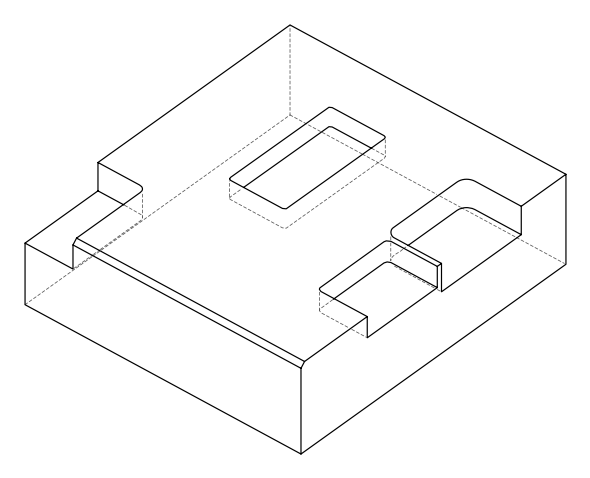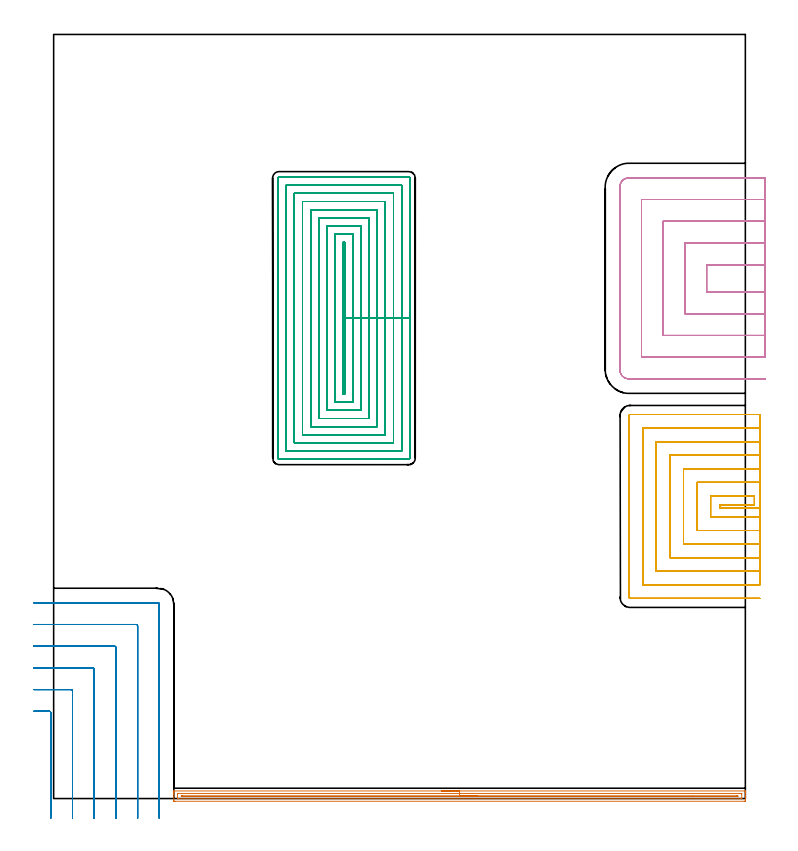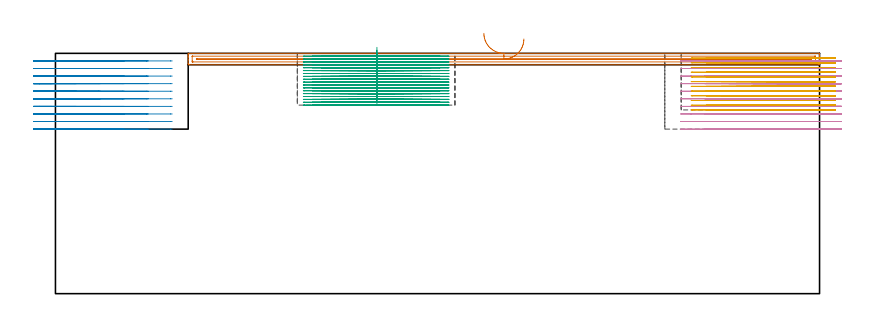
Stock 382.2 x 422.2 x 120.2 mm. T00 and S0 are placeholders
(PLAN: 5 operations, 4 tool changes, 201.8 min)
(1 AREA_MILL | FG_CHAMFER_SURFACE | UGT0205_001 | 7.72 min | 5191 mm3)
(2 MILL_CORNER_NOTCH_RECTANGULAR | CORNER_NOTCH_RECTANGULAR | NXT0201_012 | Follow Part, ap 4, ae 75% | 17.06 min | 291768 mm3)
(3 MILL_RECTANGULAR_POCKET | POCKET_RECTANGULAR_STRAIGHT | NXT0201_008 | Follow Part, ap 1.5, ae 75% | 104.15 min | 330216 mm3)
(4 MILL_SLOT | SLOT_PARTIAL_RECTANGULAR | NXT0201_012 | Follow Part, ap 4, ae 75% | 28.26 min | 370063 mm3)
(5 MILL_SLOT_1 | SLOT_PARTIAL_RECTANGULAR_1 | NXT0201_013 | Follow Part, ap 2.5, ae 75% | 44.65 min | 218192 mm3)
(TOOL UGT0205_001 | Chamfer Mill 20 x 3 x 45 deg. | D20 FL50 Z2)
(TOOL NXT0201_012 | ENDMILL 16mm [2P460-1600-NA 1630] | D16 FL38 Z6)
(TOOL NXT0201_008 | ENDMILL 6mm [2P460-0600-NA 1630] | D6 FL26 Z6)
(TOOL NXT0201_013 | ENDMILL 10mm | D10 FL30 Z4)
(OP 1 AREA_MILL)
G17 G21 G94 G90
T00 M6
G54
G17 G0 G90 X214.3 Y4.2 S1061 M3
G43 Z130.2 H0
G94 G1 X214.338 Z129.328 F250.
X214.452 Z128.463
X214.641 Z127.612
X214.903 Z126.78
X215.237 Z125.974
X215.64 Z125.2
X216.109 Z124.464
X216.64 Z123.772
X217.229 Z123.129
X217.872 Z122.539
X218.564 Z122.008
X219.3 Z121.54
X220.074 Z121.137
X220.88 Z120.803
X221.712 Z120.541
X222.564 Z120.352
X223.428 Z120.238
X224.3 Z120.2
X382.025
X382.19 Y4.197 Z120.188
X382.193 Y4.136 Z120.128
X382.2 Y3.716 Z119.716
Y3.39 Z119.389
Y2.69 Z118.685
Y1.447 Z117.444
Y0.903 Z116.898
Y0.282 Z116.277
X382.199 Y-0.883 Z115.113
X382.193 Y-1.492 Z114.505
X382.19 Y-1.494 Z114.502
X381.578 Y-1.5 Z114.5
X67.022
X66.41 Y-1.494 Z114.502
X66.407 Y-1.492 Z114.505
X66.4 Y-0.883 Z115.113
Y0.903 Z116.898
Y2.34 Z118.336
Y2.69 Z118.685
Y3.39 Z119.389
Y3.717 Z119.716
X66.407 Y4.136 Z120.128
X66.41 Y4.197 Z120.188
X66.575 Y4.2 Z120.2
X224.3
Y2.786 Z118.786
X379.791
X379.887 Y2.785 Z118.785
X380.078 Y2.781 Z118.781
X380.191 Y2.777 Z118.777
X380.194 Y2.748 Z118.748
X380.197 Y2.69 Z118.69
X380.2 Y2.281 Z118.281
Y0.01 Z116.01
X380.198 Y-0.041 Z115.959
X380.195 Y-0.066 Z115.934
X380.191 Y-0.074 Z115.926
X380.173 Y-0.079 Z115.921
X379.983 Y-0.084 Z115.916
X379.887 Y-0.086 Z115.914
X68.809
X68.713 Y-0.085 Z115.915
X68.522 Y-0.081 Z115.919
X68.409 Y-0.077 Z115.923
X68.406 Y-0.048 Z115.952
X68.403 Y0.01 Z116.01
X68.4 Y0.419 Z116.419
Y2.69 Z118.69
X68.402 Y2.741 Z118.741
X68.405 Y2.766 Z118.766
X68.408 Y2.774 Z118.774
X68.428 Y2.779 Z118.779
X68.617 Y2.784 Z118.784
X68.713 Y2.785 Z118.785
X224.3 Y2.786 Z118.786
Y1.371 Z117.371
X377.578
X378.004 Y1.364 Z117.364
X378.144 Y1.349 Z117.349
X378.045 Y1.335 Z117.335
X378.004 Y1.333 Z117.333
X377.577 Y1.329 Z117.329
X353.277 Y1.328 Z117.328
X71.064 Y1.329 Z117.329
X70.64 Y1.333 Z117.333
X70.596 Y1.335 Z117.335
X70.457 Y1.351 Z117.351
X70.555 Y1.364 Z117.364
X70.596 Y1.367 Z117.367
X71.022 Y1.371 Z117.371
X71.065
X224.3
X225.172 Z117.409
X226.037 Z117.523
X226.888 Z117.712
X227.72 Z117.974
X228.526 Z118.308
X229.3 Z118.711
X230.036 Z119.18
X230.728 Z119.711
X231.371 Z120.3
X231.96 Z120.944
X232.492 Z121.636
X232.96 Z122.371
X233.363 Z123.145
X233.697 Z123.951
X233.959 Z124.783
X234.148 Z125.635
X234.262 Z126.5
X234.3 Z127.371
G0 Z130.2
M5
M2
(OP 2 MILL_CORNER_NOTCH_RECTANGULAR)
G17 G21 G94 G90
T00 M6
G54
G17 G0 G90 X-1.6 Y-10.838 S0 M3
G43 Z130.2 H1
Z116.41
G94 G1 Y-7.838 F250.
Y47.406 F500.
G3 X-2.394 Y48.2 R0.8
G1 X-8.
X-11. F250.
G0 Z130.2
X10.4 Y-11.
Z116.41
G1 Y-8.
Y59.405 F500.
G3 X9.605 Y60.2 R0.8
G1 X-8.
X-11. F250.
G0 Z130.2
X22.4 Y-11.
Z116.41
G1 Y-8.
Y71.405 F500.
G3 X21.605 Y72.2 R0.8
G1 X-8.
X-11. F250.
G0 Z130.2
X34.4 Y-11.
Z116.41
G1 Y-8.
Y83.405 F500.
G3 X33.605 Y84.2 R0.8
G1 X-8.
X-11. F250.
G0 Z130.2
X46.4 Y-11.
Z116.41
G1 Y-8.
Y95.405 F500.
G3 X45.605 Y96.2 R0.8
G1 X-8.
X-11. F250.
G0 Z130.2
X58.4 Y-11.
Z116.41
G1 Y-8.
Y107.404 F500.
G3 X57.604 Y108.2 R0.8
G1 X-8.
X-11. F250.
G0 Z130.2
X-1.6 Y-10.838
Z112.62
G1 Y-7.838
Y47.406 F500.
G3 X-2.394 Y48.2 R0.8
G1 X-8.
X-11. F250.
G0 Z130.2
X10.4 Y-11.
Z112.62
G1 Y-8.
Y59.405 F500.
G3 X9.605 Y60.2 R0.8
G1 X-8.
X-11. F250.
G0 Z130.2
X22.4 Y-11.
Z112.62
G1 Y-8.
Y71.405 F500.
G3 X21.605 Y72.2 R0.8
G1 X-8.
X-11. F250.
G0 Z130.2
X34.4 Y-11.
Z112.62
G1 Y-8.
Y83.405 F500.
G3 X33.605 Y84.2 R0.8
G1 X-8.
X-11. F250.
G0 Z130.2
X46.4 Y-11.
Z112.62
G1 Y-8.
Y95.405 F500.
G3 X45.605 Y96.2 R0.8
G1 X-8.
X-11. F250.
G0 Z130.2
X58.4 Y-11.
Z112.62
G1 Y-8.
Y107.404 F500.
G3 X57.604 Y108.2 R0.8
G1 X-8.
X-11. F250.
G0 Z130.2
X-1.6 Y-10.838
Z108.83
G1 Y-7.838
Y47.406 F500.
G3 X-2.394 Y48.2 R0.8
G1 X-8.
X-11. F250.
G0 Z130.2
X10.4 Y-11.
Z108.83
G1 Y-8.
Y59.405 F500.
G3 X9.605 Y60.2 R0.8
G1 X-8.
X-11. F250.
G0 Z130.2
X22.4 Y-11.
Z108.83
G1 Y-8.
Y71.405 F500.
G3 X21.605 Y72.2 R0.8
G1 X-8.
X-11. F250.
G0 Z130.2
X34.4 Y-11.
Z108.83
G1 Y-8.
Y83.405 F500.
G3 X33.605 Y84.2 R0.8
G1 X-8.
X-11. F250.
G0 Z130.2
X46.4 Y-11.
Z108.83
G1 Y-8.
Y95.405 F500.
G3 X45.605 Y96.2 R0.8
G1 X-8.
X-11. F250.
G0 Z130.2
X58.4 Y-11.
Z108.83
G1 Y-8.
Y107.404 F500.
G3 X57.604 Y108.2 R0.8
G1 X-8.
X-11. F250.
G0 Z130.2
X-1.6 Y-10.838
Z105.04
G1 Y-7.838
Y47.406 F500.
G3 X-2.394 Y48.2 R0.8
G1 X-8.
X-11. F250.
G0 Z130.2
X10.4 Y-11.
Z105.04
G1 Y-8.
Y59.405 F500.
G3 X9.605 Y60.2 R0.8
G1 X-8.
X-11. F250.
G0 Z130.2
X22.4 Y-11.
Z105.04
G1 Y-8.
Y71.405 F500.
G3 X21.605 Y72.2 R0.8
G1 X-8.
X-11. F250.
G0 Z130.2
X34.4 Y-11.
Z105.04
G1 Y-8.
Y83.405 F500.
G3 X33.605 Y84.2 R0.8
G1 X-8.
X-11. F250.
G0 Z130.2
X46.4 Y-11.
Z105.04
G1 Y-8.
Y95.405 F500.
G3 X45.605 Y96.2 R0.8
G1 X-8.
X-11. F250.
G0 Z130.2
X58.4 Y-11.
Z105.04
G1 Y-8.
Y107.404 F500.
G3 X57.604 Y108.2 R0.8
G1 X-8.
X-11. F250.
G0 Z130.2
X-1.6 Y-10.838
Z101.25
G1 Y-7.838
Y47.406 F500.
G3 X-2.394 Y48.2 R0.8
G1 X-8.
X-11. F250.
G0 Z130.2
X10.4 Y-11.
Z101.25
G1 Y-8.
Y59.405 F500.
G3 X9.605 Y60.2 R0.8
G1 X-8.
X-11. F250.
G0 Z130.2
X22.4 Y-11.
Z101.25
G1 Y-8.
Y71.405 F500.
G3 X21.605 Y72.2 R0.8
G1 X-8.
X-11. F250.
G0 Z130.2
X34.4 Y-11.
Z101.25
G1 Y-8.
Y83.405 F500.
G3 X33.605 Y84.2 R0.8
G1 X-8.
X-11. F250.
G0 Z130.2
X46.4 Y-11.
Z101.25
G1 Y-8.
Y95.405 F500.
G3 X45.605 Y96.2 R0.8
G1 X-8.
X-11. F250.
G0 Z130.2
X58.4 Y-11.
Z101.25
G1 Y-8.
Y107.404 F500.
G3 X57.604 Y108.2 R0.8
G1 X-8.
X-11. F250.
G0 Z130.2
X-1.6 Y-10.838
Z97.46
G1 Y-7.838
Y47.406 F500.
G3 X-2.394 Y48.2 R0.8
G1 X-8.
X-11. F250.
G0 Z130.2
X10.4 Y-11.
Z97.46
G1 Y-8.
Y59.405 F500.
G3 X9.605 Y60.2 R0.8
G1 X-8.
X-11. F250.
G0 Z130.2
X22.4 Y-11.
Z97.46
G1 Y-8.
Y71.405 F500.
G3 X21.605 Y72.2 R0.8
G1 X-8.
X-11. F250.
G0 Z130.2
X34.4 Y-11.
Z97.46
G1 Y-8.
Y83.405 F500.
G3 X33.605 Y84.2 R0.8
G1 X-8.
X-11. F250.
G0 Z130.2
X46.4 Y-11.
Z97.46
G1 Y-8.
Y95.405 F500.
G3 X45.605 Y96.2 R0.8
G1 X-8.
X-11. F250.
G0 Z130.2
X58.4 Y-11.
Z97.46
G1 Y-8.
Y107.404 F500.
G3 X57.604 Y108.2 R0.8
G1 X-8.
X-11. F250.
G0 Z130.2
X-1.6 Y-10.838
Z93.67
G1 Y-7.838
Y47.406 F500.
G3 X-2.394 Y48.2 R0.8
G1 X-8.
X-11. F250.
G0 Z130.2
X10.4 Y-11.
Z93.67
G1 Y-8.
Y59.405 F500.
G3 X9.605 Y60.2 R0.8
G1 X-8.
X-11. F250.
G0 Z130.2
X22.4 Y-11.
Z93.67
G1 Y-8.
Y71.405 F500.
G3 X21.605 Y72.2 R0.8
G1 X-8.
X-11. F250.
G0 Z130.2
X34.4 Y-11.
Z93.67
G1 Y-8.
Y83.405 F500.
G3 X33.605 Y84.2 R0.8
G1 X-8.
X-11. F250.
G0 Z130.2
X46.4 Y-11.
Z93.67
G1 Y-8.
Y95.405 F500.
G3 X45.605 Y96.2 R0.8
G1 X-8.
X-11. F250.
G0 Z130.2
X58.4 Y-11.
Z93.67
G1 Y-8.
Y107.404 F500.
G3 X57.604 Y108.2 R0.8
G1 X-8.
X-11. F250.
G0 Z130.2
X-1.6 Y-10.838
Z89.88
G1 Y-7.838
Y47.406 F500.
G3 X-2.394 Y48.2 R0.8
G1 X-8.
X-11. F250.
G0 Z130.2
X10.4 Y-11.
Z89.88
G1 Y-8.
Y59.405 F500.
G3 X9.605 Y60.2 R0.8
G1 X-8.
X-11. F250.
G0 Z130.2
X22.4 Y-11.
Z89.88
G1 Y-8.
Y71.405 F500.
G3 X21.605 Y72.2 R0.8
G1 X-8.
X-11. F250.
G0 Z130.2
X34.4 Y-11.
Z89.88
G1 Y-8.
Y83.405 F500.
G3 X33.605 Y84.2 R0.8
G1 X-8.
X-11. F250.
G0 Z130.2
X46.4 Y-11.
Z89.88
G1 Y-8.
Y95.405 F500.
G3 X45.605 Y96.2 R0.8
G1 X-8.
X-11. F250.
G0 Z130.2
X58.4 Y-11.
Z89.88
G1 Y-8.
Y107.404 F500.
G3 X57.604 Y108.2 R0.8
G1 X-8.
X-11. F250.
G0 Z130.2
X-1.6 Y-10.838
Z86.09
G1 Y-7.838
Y47.406 F500.
G3 X-2.394 Y48.2 R0.8
G1 X-8.
X-11. F250.
G0 Z130.2
X10.4 Y-11.
Z86.09
G1 Y-8.
Y59.405 F500.
G3 X9.605 Y60.2 R0.8
G1 X-8.
X-11. F250.
G0 Z130.2
X22.4 Y-11.
Z86.09
G1 Y-8.
Y71.405 F500.
G3 X21.605 Y72.2 R0.8
G1 X-8.
X-11. F250.
G0 Z130.2
X34.4 Y-11.
Z86.09
G1 Y-8.
Y83.405 F500.
G3 X33.605 Y84.2 R0.8
G1 X-8.
X-11. F250.
G0 Z130.2
X46.4 Y-11.
Z86.09
G1 Y-8.
Y95.405 F500.
G3 X45.605 Y96.2 R0.8
G1 X-8.
X-11. F250.
G0 Z130.2
X58.4 Y-11.
Z86.09
G1 Y-8.
Y107.404 F500.
G3 X57.604 Y108.2 R0.8
G1 X-8.
X-11. F250.
G0 Z130.2
X-1.6 Y-10.838
Z82.3
G1 Y-7.838
Y47.406 F500.
G3 X-2.394 Y48.2 R0.8
G1 X-8.
X-11. F250.
G0 Z130.2
X10.4 Y-11.
Z82.3
G1 Y-8.
Y59.405 F500.
G3 X9.605 Y60.2 R0.8
G1 X-8.
X-11. F250.
G0 Z130.2
X22.4 Y-11.
Z82.3
G1 Y-8.
Y71.405 F500.
G3 X21.605 Y72.2 R0.8
G1 X-8.
X-11. F250.
G0 Z130.2
X34.4 Y-11.
Z82.3
G1 Y-8.
Y83.405 F500.
G3 X33.605 Y84.2 R0.8
G1 X-8.
X-11. F250.
G0 Z130.2
X46.4 Y-11.
Z82.3
G1 Y-8.
Y95.405 F500.
G3 X45.605 Y96.2 R0.8
G1 X-8.
X-11. F250.
G0 Z130.2
X58.4 Y-11.
Z82.3
G1 Y-8.
Y107.404 F500.
G3 X57.604 Y108.2 R0.8
G1 X-8.
X-11. F250.
G0 Z130.2
M5
M2
(OP 3 MILL_RECTANGULAR_POCKET)
G17 G21 G94 G90
T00 M6
G54
G17 G0 G90 X160.8 Y248.884 S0 M3
G43 Z130.2 H1
Z123.2
G94 G1 Y265.45 Z118.761 F250.
Y307.4 F500.
X160.
Y223.5
X160.8
Y265.45
X165.3
Y311.9
X155.5
Y219.
X165.3
Y265.45
X169.8
Y316.4
X151.
Y214.5
X169.8
Y265.45
X174.3
Y320.9
X146.5
Y210.
X174.3
Y265.45
X178.8
Y325.4
X142.
Y205.5
X178.8
Y265.45
X183.3
Y329.9
X137.5
Y201.
X183.3
Y265.45
X187.8
Y334.4
X133.
Y196.5
X187.8
Y265.45
X192.3
Y338.9
X128.5
Y192.
X192.3
Y265.45
X196.8
Y342.9
G3 X196.3 Y343.4 R0.5
G1 X124.5
G3 X124. Y342.9 R0.5
G1 Y188.
G3 X124.5 Y187.5 R0.5
G1 X196.3
G3 X196.8 Y188. R0.5
G1 Y265.45
Y266.45
G0 X160.8 Y248.884 Z121.761
G1 Y265.45 Z117.322 F250.
Y307.4 F500.
X160.
Y223.5
X160.8
Y265.45
X165.3
Y311.9
X155.5
Y219.
X165.3
Y265.45
X169.8
Y316.4
X151.
Y214.5
X169.8
Y265.45
X174.3
Y320.9
X146.5
Y210.
X174.3
Y265.45
X178.8
Y325.4
X142.
Y205.5
X178.8
Y265.45
X183.3
Y329.9
X137.5
Y201.
X183.3
Y265.45
X187.8
Y334.4
X133.
Y196.5
X187.8
Y265.45
X192.3
Y338.9
X128.5
Y192.
X192.3
Y265.45
X196.8
Y342.9
G3 X196.3 Y343.4 R0.5
G1 X124.5
G3 X124. Y342.9 R0.5
G1 Y188.
G3 X124.5 Y187.5 R0.5
G1 X196.3
G3 X196.8 Y188. R0.5
G1 Y265.45
Y266.45
G0 X160.8 Y248.884 Z120.322
G1 Y265.45 Z115.883 F250.
Y307.4 F500.
X160.
Y223.5
X160.8
Y265.45
X165.3
Y311.9
X155.5
Y219.
X165.3
Y265.45
X169.8
Y316.4
X151.
Y214.5
X169.8
Y265.45
X174.3
Y320.9
X146.5
Y210.
X174.3
Y265.45
X178.8
Y325.4
X142.
Y205.5
X178.8
Y265.45
X183.3
Y329.9
X137.5
Y201.
X183.3
Y265.45
X187.8
Y334.4
X133.
Y196.5
X187.8
Y265.45
X192.3
Y338.9
X128.5
Y192.
X192.3
Y265.45
X196.8
Y342.9
G3 X196.3 Y343.4 R0.5
G1 X124.5
G3 X124. Y342.9 R0.5
G1 Y188.
G3 X124.5 Y187.5 R0.5
G1 X196.3
G3 X196.8 Y188. R0.5
G1 Y265.45
Y266.45
G0 X160.8 Y248.884 Z118.883
G1 Y265.45 Z114.444 F250.
Y307.4 F500.
X160.
Y223.5
X160.8
Y265.45
X165.3
Y311.9
X155.5
Y219.
X165.3
Y265.45
X169.8
Y316.4
X151.
Y214.5
X169.8
Y265.45
X174.3
Y320.9
X146.5
Y210.
X174.3
Y265.45
X178.8
Y325.4
X142.
Y205.5
X178.8
Y265.45
X183.3
Y329.9
X137.5
Y201.
X183.3
Y265.45
X187.8
Y334.4
X133.
Y196.5
X187.8
Y265.45
X192.3
Y338.9
X128.5
Y192.
X192.3
Y265.45
X196.8
Y342.9
G3 X196.3 Y343.4 R0.5
G1 X124.5
G3 X124. Y342.9 R0.5
G1 Y188.
G3 X124.5 Y187.5 R0.5
G1 X196.3
G3 X196.8 Y188. R0.5
G1 Y265.45
Y266.45
G0 X160.8 Y248.884 Z117.444
G1 Y265.45 Z113.005 F250.
Y307.4 F500.
X160.
Y223.5
X160.8
Y265.45
X165.3
Y311.9
X155.5
Y219.
X165.3
Y265.45
X169.8
Y316.4
X151.
Y214.5
X169.8
Y265.45
X174.3
Y320.9
X146.5
Y210.
X174.3
Y265.45
X178.8
Y325.4
X142.
Y205.5
X178.8
Y265.45
X183.3
Y329.9
X137.5
Y201.
X183.3
Y265.45
X187.8
Y334.4
X133.
Y196.5
X187.8
Y265.45
X192.3
Y338.9
X128.5
Y192.
X192.3
Y265.45
X196.8
Y342.9
G3 X196.3 Y343.4 R0.5
G1 X124.5
G3 X124. Y342.9 R0.5
G1 Y188.
G3 X124.5 Y187.5 R0.5
G1 X196.3
G3 X196.8 Y188. R0.5
G1 Y265.45
Y266.45
G0 X160.8 Y248.884 Z116.005
G1 Y265.45 Z111.567 F250.
Y307.4 F500.
X160.
Y223.5
X160.8
Y265.45
X165.3
Y311.9
X155.5
Y219.
X165.3
Y265.45
X169.8
Y316.4
X151.
Y214.5
X169.8
Y265.45
X174.3
Y320.9
X146.5
Y210.
X174.3
Y265.45
X178.8
Y325.4
X142.
Y205.5
X178.8
Y265.45
X183.3
Y329.9
X137.5
Y201.
X183.3
Y265.45
X187.8
Y334.4
X133.
Y196.5
X187.8
Y265.45
X192.3
Y338.9
X128.5
Y192.
X192.3
Y265.45
X196.8
Y342.9
G3 X196.3 Y343.4 R0.5
G1 X124.5
G3 X124. Y342.9 R0.5
G1 Y188.
G3 X124.5 Y187.5 R0.5
G1 X196.3
G3 X196.8 Y188. R0.5
G1 Y265.45
Y266.45
G0 X160.8 Y248.884 Z114.567
G1 Y265.45 Z110.128 F250.
Y307.4 F500.
X160.
Y223.5
X160.8
Y265.45
X165.3
Y311.9
X155.5
Y219.
X165.3
Y265.45
X169.8
Y316.4
X151.
Y214.5
X169.8
Y265.45
X174.3
Y320.9
X146.5
Y210.
X174.3
Y265.45
X178.8
Y325.4
X142.
Y205.5
X178.8
Y265.45
X183.3
Y329.9
X137.5
Y201.
X183.3
Y265.45
X187.8
Y334.4
X133.
Y196.5
X187.8
Y265.45
X192.3
Y338.9
X128.5
Y192.
X192.3
Y265.45
X196.8
Y342.9
G3 X196.3 Y343.4 R0.5
G1 X124.5
G3 X124. Y342.9 R0.5
G1 Y188.
G3 X124.5 Y187.5 R0.5
G1 X196.3
G3 X196.8 Y188. R0.5
G1 Y265.45
Y266.45
G0 X160.8 Y248.884 Z113.128
G1 Y265.45 Z108.689 F250.
Y307.4 F500.
X160.
Y223.5
X160.8
Y265.45
X165.3
Y311.9
X155.5
Y219.
X165.3
Y265.45
X169.8
Y316.4
X151.
Y214.5
X169.8
Y265.45
X174.3
Y320.9
X146.5
Y210.
X174.3
Y265.45
X178.8
Y325.4
X142.
Y205.5
X178.8
Y265.45
X183.3
Y329.9
X137.5
Y201.
X183.3
Y265.45
X187.8
Y334.4
X133.
Y196.5
X187.8
Y265.45
X192.3
Y338.9
X128.5
Y192.
X192.3
Y265.45
X196.8
Y342.9
G3 X196.3 Y343.4 R0.5
G1 X124.5
G3 X124. Y342.9 R0.5
G1 Y188.
G3 X124.5 Y187.5 R0.5
G1 X196.3
G3 X196.8 Y188. R0.5
G1 Y265.45
Y266.45
G0 X160.8 Y248.884 Z111.689
G1 Y265.45 Z107.25 F250.
Y307.4 F500.
X160.
Y223.5
X160.8
Y265.45
X165.3
Y311.9
X155.5
Y219.
X165.3
Y265.45
X169.8
Y316.4
X151.
Y214.5
X169.8
Y265.45
X174.3
Y320.9
X146.5
Y210.
X174.3
Y265.45
X178.8
Y325.4
X142.
Y205.5
X178.8
Y265.45
X183.3
Y329.9
X137.5
Y201.
X183.3
Y265.45
X187.8
Y334.4
X133.
Y196.5
X187.8
Y265.45
X192.3
Y338.9
X128.5
Y192.
X192.3
Y265.45
X196.8
Y342.9
G3 X196.3 Y343.4 R0.5
G1 X124.5
G3 X124. Y342.9 R0.5
G1 Y188.
G3 X124.5 Y187.5 R0.5
G1 X196.3
G3 X196.8 Y188. R0.5
G1 Y265.45
Y266.45
G0 X160.8 Y248.884 Z110.25
G1 Y265.45 Z105.811 F250.
Y307.4 F500.
X160.
Y223.5
X160.8
Y265.45
X165.3
Y311.9
X155.5
Y219.
X165.3
Y265.45
X169.8
Y316.4
X151.
Y214.5
X169.8
Y265.45
X174.3
Y320.9
X146.5
Y210.
X174.3
Y265.45
X178.8
Y325.4
X142.
Y205.5
X178.8
Y265.45
X183.3
Y329.9
X137.5
Y201.
X183.3
Y265.45
X187.8
Y334.4
X133.
Y196.5
X187.8
Y265.45
X192.3
Y338.9
X128.5
Y192.
X192.3
Y265.45
X196.8
Y342.9
G3 X196.3 Y343.4 R0.5
G1 X124.5
G3 X124. Y342.9 R0.5
G1 Y188.
G3 X124.5 Y187.5 R0.5
G1 X196.3
G3 X196.8 Y188. R0.5
G1 Y265.45
Y266.45
G0 X160.8 Y248.884 Z108.811
G1 Y265.45 Z104.372 F250.
Y307.4 F500.
X160.
Y223.5
X160.8
Y265.45
X165.3
Y311.9
X155.5
Y219.
X165.3
Y265.45
X169.8
Y316.4
X151.
Y214.5
X169.8
Y265.45
X174.3
Y320.9
X146.5
Y210.
X174.3
Y265.45
X178.8
Y325.4
X142.
Y205.5
X178.8
Y265.45
X183.3
Y329.9
X137.5
Y201.
X183.3
Y265.45
X187.8
Y334.4
X133.
Y196.5
X187.8
Y265.45
X192.3
Y338.9
X128.5
Y192.
X192.3
Y265.45
X196.8
Y342.9
G3 X196.3 Y343.4 R0.5
G1 X124.5
G3 X124. Y342.9 R0.5
G1 Y188.
G3 X124.5 Y187.5 R0.5
G1 X196.3
G3 X196.8 Y188. R0.5
G1 Y265.45
Y266.45
G0 X160.8 Y248.884 Z107.372
G1 Y265.45 Z102.933 F250.
Y307.4 F500.
X160.
Y223.5
X160.8
Y265.45
X165.3
Y311.9
X155.5
Y219.
X165.3
Y265.45
X169.8
Y316.4
X151.
Y214.5
X169.8
Y265.45
X174.3
Y320.9
X146.5
Y210.
X174.3
Y265.45
X178.8
Y325.4
X142.
Y205.5
X178.8
Y265.45
X183.3
Y329.9
X137.5
Y201.
X183.3
Y265.45
X187.8
Y334.4
X133.
Y196.5
X187.8
Y265.45
X192.3
Y338.9
X128.5
Y192.
X192.3
Y265.45
X196.8
Y342.9
G3 X196.3 Y343.4 R0.5
G1 X124.5
G3 X124. Y342.9 R0.5
G1 Y188.
G3 X124.5 Y187.5 R0.5
G1 X196.3
G3 X196.8 Y188. R0.5
G1 Y265.45
Y266.45
G0 X160.8 Y248.884 Z105.933
G1 Y265.45 Z101.494 F250.
Y307.4 F500.
X160.
Y223.5
X160.8
Y265.45
X165.3
Y311.9
X155.5
Y219.
X165.3
Y265.45
X169.8
Y316.4
X151.
Y214.5
X169.8
Y265.45
X174.3
Y320.9
X146.5
Y210.
X174.3
Y265.45
X178.8
Y325.4
X142.
Y205.5
X178.8
Y265.45
X183.3
Y329.9
X137.5
Y201.
X183.3
Y265.45
X187.8
Y334.4
X133.
Y196.5
X187.8
Y265.45
X192.3
Y338.9
X128.5
Y192.
X192.3
Y265.45
X196.8
Y342.9
G3 X196.3 Y343.4 R0.5
G1 X124.5
G3 X124. Y342.9 R0.5
G1 Y188.
G3 X124.5 Y187.5 R0.5
G1 X196.3
G3 X196.8 Y188. R0.5
G1 Y265.45
Y266.45
G0 X160.8 Y248.884 Z104.494
G1 Y265.45 Z100.056 F250.
Y307.4 F500.
X160.
Y223.5
X160.8
Y265.45
X165.3
Y311.9
X155.5
Y219.
X165.3
Y265.45
X169.8
Y316.4
X151.
Y214.5
X169.8
Y265.45
X174.3
Y320.9
X146.5
Y210.
X174.3
Y265.45
X178.8
Y325.4
X142.
Y205.5
X178.8
Y265.45
X183.3
Y329.9
X137.5
Y201.
X183.3
Y265.45
X187.8
Y334.4
X133.
Y196.5
X187.8
Y265.45
X192.3
Y338.9
X128.5
Y192.
X192.3
Y265.45
X196.8
Y342.9
G3 X196.3 Y343.4 R0.5
G1 X124.5
G3 X124. Y342.9 R0.5
G1 Y188.
G3 X124.5 Y187.5 R0.5
G1 X196.3
G3 X196.8 Y188. R0.5
G1 Y265.45
Y266.45
G0 X160.8 Y248.884 Z103.056
G1 Y265.45 Z98.617 F250.
Y307.4 F500.
X160.
Y223.5
X160.8
Y265.45
X165.3
Y311.9
X155.5
Y219.
X165.3
Y265.45
X169.8
Y316.4
X151.
Y214.5
X169.8
Y265.45
X174.3
Y320.9
X146.5
Y210.
X174.3
Y265.45
X178.8
Y325.4
X142.
Y205.5
X178.8
Y265.45
X183.3
Y329.9
X137.5
Y201.
X183.3
Y265.45
X187.8
Y334.4
X133.
Y196.5
X187.8
Y265.45
X192.3
Y338.9
X128.5
Y192.
X192.3
Y265.45
X196.8
Y342.9
G3 X196.3 Y343.4 R0.5
G1 X124.5
G3 X124. Y342.9 R0.5
G1 Y188.
G3 X124.5 Y187.5 R0.5
G1 X196.3
G3 X196.8 Y188. R0.5
G1 Y265.45
Y266.45
G0 X160.8 Y248.884 Z101.617
G1 Y265.45 Z97.178 F250.
Y307.4 F500.
X160.
Y223.5
X160.8
Y265.45
X165.3
Y311.9
X155.5
Y219.
X165.3
Y265.45
X169.8
Y316.4
X151.
Y214.5
X169.8
Y265.45
X174.3
Y320.9
X146.5
Y210.
X174.3
Y265.45
X178.8
Y325.4
X142.
Y205.5
X178.8
Y265.45
X183.3
Y329.9
X137.5
Y201.
X183.3
Y265.45
X187.8
Y334.4
X133.
Y196.5
X187.8
Y265.45
X192.3
Y338.9
X128.5
Y192.
X192.3
Y265.45
X196.8
Y342.9
G3 X196.3 Y343.4 R0.5
G1 X124.5
G3 X124. Y342.9 R0.5
G1 Y188.
G3 X124.5 Y187.5 R0.5
G1 X196.3
G3 X196.8 Y188. R0.5
G1 Y265.45
Y266.45
G0 X160.8 Y248.884 Z100.178
G1 Y265.45 Z95.739 F250.
Y307.4 F500.
X160.
Y223.5
X160.8
Y265.45
X165.3
Y311.9
X155.5
Y219.
X165.3
Y265.45
X169.8
Y316.4
X151.
Y214.5
X169.8
Y265.45
X174.3
Y320.9
X146.5
Y210.
X174.3
Y265.45
X178.8
Y325.4
X142.
Y205.5
X178.8
Y265.45
X183.3
Y329.9
X137.5
Y201.
X183.3
Y265.45
X187.8
Y334.4
X133.
Y196.5
X187.8
Y265.45
X192.3
Y338.9
X128.5
Y192.
X192.3
Y265.45
X196.8
Y342.9
G3 X196.3 Y343.4 R0.5
G1 X124.5
G3 X124. Y342.9 R0.5
G1 Y188.
G3 X124.5 Y187.5 R0.5
G1 X196.3
G3 X196.8 Y188. R0.5
G1 Y265.45
Y266.45
G0 X160.8 Y248.884 Z98.739
G1 Y265.45 Z94.3 F250.
Y307.4 F500.
X160.
Y223.5
X160.8
Y265.45
X165.3
Y311.9
X155.5
Y219.
X165.3
Y265.45
X169.8
Y316.4
X151.
Y214.5
X169.8
Y265.45
X174.3
Y320.9
X146.5
Y210.
X174.3
Y265.45
X178.8
Y325.4
X142.
Y205.5
X178.8
Y265.45
X183.3
Y329.9
X137.5
Y201.
X183.3
Y265.45
X187.8
Y334.4
X133.
Y196.5
X187.8
Y265.45
X192.3
Y338.9
X128.5
Y192.
X192.3
Y265.45
X196.8
Y342.9
G3 X196.3 Y343.4 R0.5
G1 X124.5
G3 X124. Y342.9 R0.5
G1 Y188.
G3 X124.5 Y187.5 R0.5
G1 X196.3
G3 X196.8 Y188. R0.5
G1 Y265.45
Y266.45
G0 Z130.2
M5
M2
(OP 4 MILL_SLOT)
G17 G21 G94 G90
T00 M6
G54
G17 G0 G90 X393.2 Y295. S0 M3
G43 Z130.2 H1
Z116.41
G94 G1 X390.2 F250.
X360.8 F500.
Y279.9
X390.2
X393.2 F250.
Y307.
X390.2
X348.8 F500.
Y267.9
X390.2
X393.2 F250.
Y319.
X390.2
X336.8 F500.
Y255.9
X390.2
X393.2 F250.
Y331.
X390.2
X324.8 F500.
Y243.9
X390.2
X393.2 F250.
Y343.
X390.2
X317.9 F500.
G3 X312.8 Y337.9 R5.1
G1 Y237.
G3 X317.9 Y231.9 R5.1
G1 X390.2
X393.2 F250.
G0 Y295. Z112.62
G1 X390.2
X360.8 F500.
Y279.9
X390.2
X393.2 F250.
Y307.
X390.2
X348.8 F500.
Y267.9
X390.2
X393.2 F250.
Y319.
X390.2
X336.8 F500.
Y255.9
X390.2
X393.2 F250.
Y331.
X390.2
X324.8 F500.
Y243.9
X390.2
X393.2 F250.
Y343.
X390.2
X317.9 F500.
G3 X312.8 Y337.9 R5.1
G1 Y237.
G3 X317.9 Y231.9 R5.1
G1 X390.2
X393.2 F250.
G0 Y295. Z108.83
G1 X390.2
X360.8 F500.
Y279.9
X390.2
X393.2 F250.
Y307.
X390.2
X348.8 F500.
Y267.9
X390.2
X393.2 F250.
Y319.
X390.2
X336.8 F500.
Y255.9
X390.2
X393.2 F250.
Y331.
X390.2
X324.8 F500.
Y243.9
X390.2
X393.2 F250.
Y343.
X390.2
X317.9 F500.
G3 X312.8 Y337.9 R5.1
G1 Y237.
G3 X317.9 Y231.9 R5.1
G1 X390.2
X393.2 F250.
G0 Y295. Z105.04
G1 X390.2
X360.8 F500.
Y279.9
X390.2
X393.2 F250.
Y307.
X390.2
X348.8 F500.
Y267.9
X390.2
X393.2 F250.
Y319.
X390.2
X336.8 F500.
Y255.9
X390.2
X393.2 F250.
Y331.
X390.2
X324.8 F500.
Y243.9
X390.2
X393.2 F250.
Y343.
X390.2
X317.9 F500.
G3 X312.8 Y337.9 R5.1
G1 Y237.
G3 X317.9 Y231.9 R5.1
G1 X390.2
X393.2 F250.
G0 Y295. Z101.25
G1 X390.2
X360.8 F500.
Y279.9
X390.2
X393.2 F250.
Y307.
X390.2
X348.8 F500.
Y267.9
X390.2
X393.2 F250.
Y319.
X390.2
X336.8 F500.
Y255.9
X390.2
X393.2 F250.
Y331.
X390.2
X324.8 F500.
Y243.9
X390.2
X393.2 F250.
Y343.
X390.2
X317.9 F500.
G3 X312.8 Y337.9 R5.1
G1 Y237.
G3 X317.9 Y231.9 R5.1
G1 X390.2
X393.2 F250.
G0 Y295. Z97.46
G1 X390.2
X360.8 F500.
Y279.9
X390.2
X393.2 F250.
Y307.
X390.2
X348.8 F500.
Y267.9
X390.2
X393.2 F250.
Y319.
X390.2
X336.8 F500.
Y255.9
X390.2
X393.2 F250.
Y331.
X390.2
X324.8 F500.
Y243.9
X390.2
X393.2 F250.
Y343.
X390.2
X317.9 F500.
G3 X312.8 Y337.9 R5.1
G1 Y237.
G3 X317.9 Y231.9 R5.1
G1 X390.2
X393.2 F250.
G0 Y295. Z93.67
G1 X390.2
X360.8 F500.
Y279.9
X390.2
X393.2 F250.
Y307.
X390.2
X348.8 F500.
Y267.9
X390.2
X393.2 F250.
Y319.
X390.2
X336.8 F500.
Y255.9
X390.2
X393.2 F250.
Y331.
X390.2
X324.8 F500.
Y243.9
X390.2
X393.2 F250.
Y343.
X390.2
X317.9 F500.
G3 X312.8 Y337.9 R5.1
G1 Y237.
G3 X317.9 Y231.9 R5.1
G1 X390.2
X393.2 F250.
G0 Y295. Z89.88
G1 X390.2
X360.8 F500.
Y279.9
X390.2
X393.2 F250.
Y307.
X390.2
X348.8 F500.
Y267.9
X390.2
X393.2 F250.
Y319.
X390.2
X336.8 F500.
Y255.9
X390.2
X393.2 F250.
Y331.
X390.2
X324.8 F500.
Y243.9
X390.2
X393.2 F250.
Y343.
X390.2
X317.9 F500.
G3 X312.8 Y337.9 R5.1
G1 Y237.
G3 X317.9 Y231.9 R5.1
G1 X390.2
X393.2 F250.
G0 Y295. Z86.09
G1 X390.2
X360.8 F500.
Y279.9
X390.2
X393.2 F250.
Y307.
X390.2
X348.8 F500.
Y267.9
X390.2
X393.2 F250.
Y319.
X390.2
X336.8 F500.
Y255.9
X390.2
X393.2 F250.
Y331.
X390.2
X324.8 F500.
Y243.9
X390.2
X393.2 F250.
Y343.
X390.2
X317.9 F500.
G3 X312.8 Y337.9 R5.1
G1 Y237.
G3 X317.9 Y231.9 R5.1
G1 X390.2
X393.2 F250.
G0 Y295. Z82.3
G1 X390.2
X360.8 F500.
Y279.9
X390.2
X393.2 F250.
Y307.
X390.2
X348.8 F500.
Y267.9
X390.2
X393.2 F250.
Y319.
X390.2
X336.8 F500.
Y255.9
X390.2
X393.2 F250.
Y331.
X390.2
X324.8 F500.
Y243.9
X390.2
X393.2 F250.
Y343.
X390.2
X317.9 F500.
G3 X312.8 Y337.9 R5.1
G1 Y237.
G3 X317.9 Y231.9 R5.1
G1 X390.2
X393.2 F250.
G0 Z130.2
M5
M2
(OP 5 MILL_SLOT_1)
G17 G21 G94 G90
T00 M6
G54
G17 G0 G90 X390.2 Y160.6 S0 M3
G43 Z130.2 H0
Z117.842
G94 G1 X387.2 F250.
X368. F500.
Y162.2
X387.2
Y167.2
X363.
Y155.6
X387.2
X390.2 F250.
Y174.7
X387.2
X355.5 F500.
Y148.1
X387.2
X390.2 F250.
Y182.2
X387.2
X348. F500.
Y140.6
X387.2
X390.2 F250.
Y189.7
X387.2
X340.5 F500.
Y133.1
X387.2
X390.2 F250.
Y197.2
X387.2
X333. F500.
Y125.6
X387.2
X390.2 F250.
Y204.7
X387.2
X325.5 F500.
Y118.1
X387.2
X390.2 F250.
Y212.2
X387.2
X318.5 F500.
G3 X318. Y211.7 R0.5
G1 Y111.1
G3 X318.5 Y110.6 R0.5
G1 X387.2
X390.2 F250.
G0 Y160.6 Z115.483
G1 X387.2
X368. F500.
Y162.2
X387.2
Y167.2
X363.
Y155.6
X387.2
X390.2 F250.
Y174.7
X387.2
X355.5 F500.
Y148.1
X387.2
X390.2 F250.
Y182.2
X387.2
X348. F500.
Y140.6
X387.2
X390.2 F250.
Y189.7
X387.2
X340.5 F500.
Y133.1
X387.2
X390.2 F250.
Y197.2
X387.2
X333. F500.
Y125.6
X387.2
X390.2 F250.
Y204.7
X387.2
X325.5 F500.
Y118.1
X387.2
X390.2 F250.
Y212.2
X387.2
X318.5 F500.
G3 X318. Y211.7 R0.5
G1 Y111.1
G3 X318.5 Y110.6 R0.5
G1 X387.2
X390.2 F250.
G0 Y160.6 Z113.125
G1 X387.2
X368. F500.
Y162.2
X387.2
Y167.2
X363.
Y155.6
X387.2
X390.2 F250.
Y174.7
X387.2
X355.5 F500.
Y148.1
X387.2
X390.2 F250.
Y182.2
X387.2
X348. F500.
Y140.6
X387.2
X390.2 F250.
Y189.7
X387.2
X340.5 F500.
Y133.1
X387.2
X390.2 F250.
Y197.2
X387.2
X333. F500.
Y125.6
X387.2
X390.2 F250.
Y204.7
X387.2
X325.5 F500.
Y118.1
X387.2
X390.2 F250.
Y212.2
X387.2
X318.5 F500.
G3 X318. Y211.7 R0.5
G1 Y111.1
G3 X318.5 Y110.6 R0.5
G1 X387.2
X390.2 F250.
G0 Y160.6 Z110.767
G1 X387.2
X368. F500.
Y162.2
X387.2
Y167.2
X363.
Y155.6
X387.2
X390.2 F250.
Y174.7
X387.2
X355.5 F500.
Y148.1
X387.2
X390.2 F250.
Y182.2
X387.2
X348. F500.
Y140.6
X387.2
X390.2 F250.
Y189.7
X387.2
X340.5 F500.
Y133.1
X387.2
X390.2 F250.
Y197.2
X387.2
X333. F500.
Y125.6
X387.2
X390.2 F250.
Y204.7
X387.2
X325.5 F500.
Y118.1
X387.2
X390.2 F250.
Y212.2
X387.2
X318.5 F500.
G3 X318. Y211.7 R0.5
G1 Y111.1
G3 X318.5 Y110.6 R0.5
G1 X387.2
X390.2 F250.
G0 Y160.6 Z108.408
G1 X387.2
X368. F500.
Y162.2
X387.2
Y167.2
X363.
Y155.6
X387.2
X390.2 F250.
Y174.7
X387.2
X355.5 F500.
Y148.1
X387.2
X390.2 F250.
Y182.2
X387.2
X348. F500.
Y140.6
X387.2
X390.2 F250.
Y189.7
X387.2
X340.5 F500.
Y133.1
X387.2
X390.2 F250.
Y197.2
X387.2
X333. F500.
Y125.6
X387.2
X390.2 F250.
Y204.7
X387.2
X325.5 F500.
Y118.1
X387.2
X390.2 F250.
Y212.2
X387.2
X318.5 F500.
G3 X318. Y211.7 R0.5
G1 Y111.1
G3 X318.5 Y110.6 R0.5
G1 X387.2
X390.2 F250.
G0 Y160.6 Z106.05
G1 X387.2
X368. F500.
Y162.2
X387.2
Y167.2
X363.
Y155.6
X387.2
X390.2 F250.
Y174.7
X387.2
X355.5 F500.
Y148.1
X387.2
X390.2 F250.
Y182.2
X387.2
X348. F500.
Y140.6
X387.2
X390.2 F250.
Y189.7
X387.2
X340.5 F500.
Y133.1
X387.2
X390.2 F250.
Y197.2
X387.2
X333. F500.
Y125.6
X387.2
X390.2 F250.
Y204.7
X387.2
X325.5 F500.
Y118.1
X387.2
X390.2 F250.
Y212.2
X387.2
X318.5 F500.
G3 X318. Y211.7 R0.5
G1 Y111.1
G3 X318.5 Y110.6 R0.5
G1 X387.2
X390.2 F250.
G0 Y160.6 Z103.692
G1 X387.2
X368. F500.
Y162.2
X387.2
Y167.2
X363.
Y155.6
X387.2
X390.2 F250.
Y174.7
X387.2
X355.5 F500.
Y148.1
X387.2
X390.2 F250.
Y182.2
X387.2
X348. F500.
Y140.6
X387.2
X390.2 F250.
Y189.7
X387.2
X340.5 F500.
Y133.1
X387.2
X390.2 F250.
Y197.2
X387.2
X333. F500.
Y125.6
X387.2
X390.2 F250.
Y204.7
X387.2
X325.5 F500.
Y118.1
X387.2
X390.2 F250.
Y212.2
X387.2
X318.5 F500.
G3 X318. Y211.7 R0.5
G1 Y111.1
G3 X318.5 Y110.6 R0.5
G1 X387.2
X390.2 F250.
G0 Y160.6 Z101.333
G1 X387.2
X368. F500.
Y162.2
X387.2
Y167.2
X363.
Y155.6
X387.2
X390.2 F250.
Y174.7
X387.2
X355.5 F500.
Y148.1
X387.2
X390.2 F250.
Y182.2
X387.2
X348. F500.
Y140.6
X387.2
X390.2 F250.
Y189.7
X387.2
X340.5 F500.
Y133.1
X387.2
X390.2 F250.
Y197.2
X387.2
X333. F500.
Y125.6
X387.2
X390.2 F250.
Y204.7
X387.2
X325.5 F500.
Y118.1
X387.2
X390.2 F250.
Y212.2
X387.2
X318.5 F500.
G3 X318. Y211.7 R0.5
G1 Y111.1
G3 X318.5 Y110.6 R0.5
G1 X387.2
X390.2 F250.
G0 Y160.6 Z98.975
G1 X387.2
X368. F500.
Y162.2
X387.2
Y167.2
X363.
Y155.6
X387.2
X390.2 F250.
Y174.7
X387.2
X355.5 F500.
Y148.1
X387.2
X390.2 F250.
Y182.2
X387.2
X348. F500.
Y140.6
X387.2
X390.2 F250.
Y189.7
X387.2
X340.5 F500.
Y133.1
X387.2
X390.2 F250.
Y197.2
X387.2
X333. F500.
Y125.6
X387.2
X390.2 F250.
Y204.7
X387.2
X325.5 F500.
Y118.1
X387.2
X390.2 F250.
Y212.2
X387.2
X318.5 F500.
G3 X318. Y211.7 R0.5
G1 Y111.1
G3 X318.5 Y110.6 R0.5
G1 X387.2
X390.2 F250.
G0 Y160.6 Z96.617
G1 X387.2
X368. F500.
Y162.2
X387.2
Y167.2
X363.
Y155.6
X387.2
X390.2 F250.
Y174.7
X387.2
X355.5 F500.
Y148.1
X387.2
X390.2 F250.
Y182.2
X387.2
X348. F500.
Y140.6
X387.2
X390.2 F250.
Y189.7
X387.2
X340.5 F500.
Y133.1
X387.2
X390.2 F250.
Y197.2
X387.2
X333. F500.
Y125.6
X387.2
X390.2 F250.
Y204.7
X387.2
X325.5 F500.
Y118.1
X387.2
X390.2 F250.
Y212.2
X387.2
X318.5 F500.
G3 X318. Y211.7 R0.5
G1 Y111.1
G3 X318.5 Y110.6 R0.5
G1 X387.2
X390.2 F250.
G0 Y160.6 Z94.258
G1 X387.2
X368. F500.
Y162.2
X387.2
Y167.2
X363.
Y155.6
X387.2
X390.2 F250.
Y174.7
X387.2
X355.5 F500.
Y148.1
X387.2
X390.2 F250.
Y182.2
X387.2
X348. F500.
Y140.6
X387.2
X390.2 F250.
Y189.7
X387.2
X340.5 F500.
Y133.1
X387.2
X390.2 F250.
Y197.2
X387.2
X333. F500.
Y125.6
X387.2
X390.2 F250.
Y204.7
X387.2
X325.5 F500.
Y118.1
X387.2
X390.2 F250.
Y212.2
X387.2
X318.5 F500.
G3 X318. Y211.7 R0.5
G1 Y111.1
G3 X318.5 Y110.6 R0.5
G1 X387.2
X390.2 F250.
G0 Y160.6 Z91.9
G1 X387.2
X368. F500.
Y162.2
X387.2
Y167.2
X363.
Y155.6
X387.2
X390.2 F250.
Y174.7
X387.2
X355.5 F500.
Y148.1
X387.2
X390.2 F250.
Y182.2
X387.2
X348. F500.
Y140.6
X387.2
X390.2 F250.
Y189.7
X387.2
X340.5 F500.
Y133.1
X387.2
X390.2 F250.
Y197.2
X387.2
X333. F500.
Y125.6
X387.2
X390.2 F250.
Y204.7
X387.2
X325.5 F500.
Y118.1
X387.2
X390.2 F250.
Y212.2
X387.2
X318.5 F500.
G3 X318. Y211.7 R0.5
G1 Y111.1
G3 X318.5 Y110.6 R0.5
G1 X387.2
X390.2 F250.
G0 Z130.2
M5
M2
